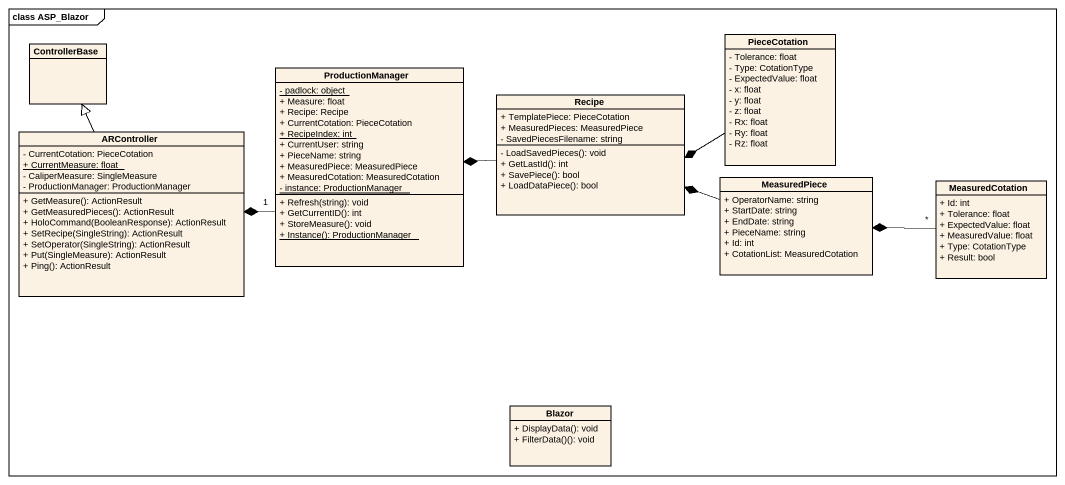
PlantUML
@startuml
mainframe class ASP_Blazor
hide circle
hide empty members
skinparam classAttributeIconSize 0
class ControllerBase
class PieceCotation {
  - Tolerance: float
  - Type: CotationType
  - ExpectedValue: float
  - x: float
  - y: float
  - z: float
  - Rx: float
  - Ry: float
  - Rz: float
}
class ProductionManager {
  {static} - padlock: object
  + Measure: float
  + Recipe: Recipe
  + CurrentCotation: PieceCotation
  {static} + RecipeIndex: int
  + CurrentUser: string
  + PieceName: string
  + MeasuredPiece: MeasuredPiece
  + MeasuredCotation: MeasuredCotation
  {static} - instance: ProductionManager
  + Refresh(string): void
  + GetCurrentID(): int
  + StoreMeasure(): void
  {static} + Instance(): ProductionManager
}
class Recipe {
  + TemplatePiece: PieceCotation
  + MeasuredPieces: MeasuredPiece
  - SavedPiecesFilename: string
  - LoadSavedPieces(): void
  + GetLastId(): int
  + SavePiece(): bool
  + LoadDataPiece(): bool
}
class ARController {
  - CurrentCotation: PieceCotation
  {static} + CurrentMeasure: float
  - CaliperMeasure: SingleMeasure
  - ProductionManager: ProductionManager
  + GetMeasure(): ActionResult
  + GetMeasuredPieces(): ActionResult
  + HoloCommand(BooleanResponse): ActionResult
  + SetRecipe(SingleString): ActionResult
  + SetOperator(SingleString): ActionResult
  + Put(SingleMeasure): ActionResult
  + Ping(): ActionResult
}
class MeasuredPiece {
  + OperatorName: string
  + StartDate: string
  + EndDate: string
  + PieceName: string
  + Id: int
  + CotationList: MeasuredCotation
}
class MeasuredCotation {
  + Id: int
  + Tolerance: float
  + ExpectedValue: float
  + MeasuredValue: float
  + Type: CotationType
  + Result: bool
}
class Blazor {
  + DisplayData(): void
  + FilterData()(): void
}
PieceCotation -left-* Recipe
ProductionManager "1" -left-* ARController
Recipe -left-* ProductionManager
ARController -up-|> ControllerBase
MeasuredPiece -left-* Recipe
MeasuredCotation "*" -left-* MeasuredPiece
@enduml
